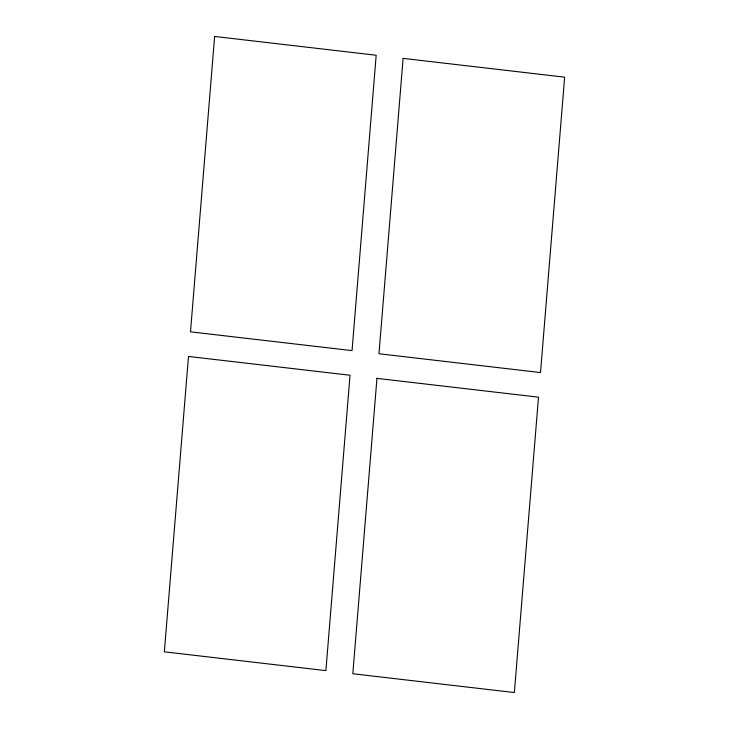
<?xml version="1.0" encoding="UTF-8"?>
<svg xmlns="http://www.w3.org/2000/svg" width="729" height="729" viewBox="0 0 729 729"><rect width="100%" height="100%" fill="white"/><g stroke="black" fill="none" stroke-linecap="round" stroke-linejoin="round"><path stroke-width="1.09" d="M188.492 356.445L164.353 651.826L325.89 670.625L350.029 375.244L188.492 356.445M214.636 36.45L190.497 331.832L352.043 350.622L376.182 55.249L214.636 36.45M376.957 378.378L352.818 673.751L514.364 692.55L538.503 397.168L376.957 378.378M403.11 58.375L378.971 353.756L540.508 372.555L564.647 77.174L403.11 58.375"/></g></svg>
